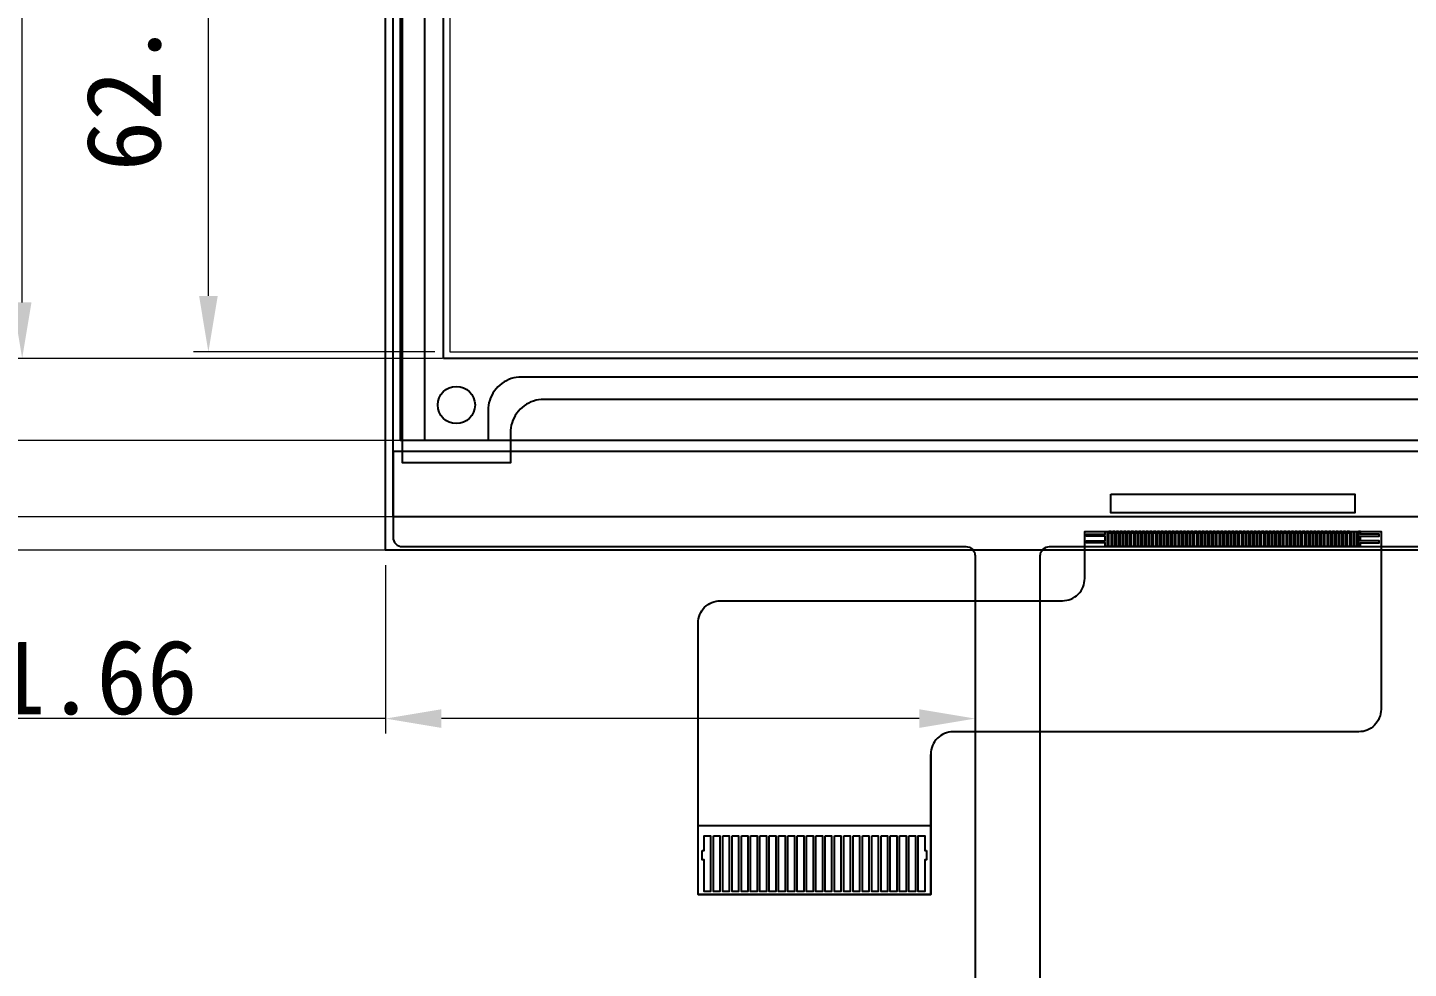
# Model space of a CAD drawing. Header units: millimetres. Extents: x 245 to 12024, y -5479 to 598.
# Drawn here: x 11555 to 11629.2, y -5323.9 to -5273.4 of the extents above; entities that cross this region are included whole.
import ezdxf

# ---------------------------------------------------------------- set-up
doc = ezdxf.new("R2010")
doc.units = ezdxf.units.MM
for name, color, linetype in [('COVERLENS', 2, 'Continuous'), ('DIM', 7, 'Continuous'), ('FPC', 5, 'Continuous'), ('LCD', 240, 'Continuous'), ('LGP', 4, 'Continuous'), ('SENSOR', 3, 'Continuous')]:
    doc.layers.add(name, color=color, linetype=linetype)
doc.styles.add('宋体', font='')
doc.styles.get('宋体').set_extended_font_data('SimSun')
doc.dimstyles.new('Sundenal$0', dxfattribs={"dimtxt": 6, "dimasz": 3, "dimexe": 0.8, "dimexo": 0.8, "dimgap": 0.2, "dimtad": 1, "dimzin": 1, "dimdsep": 46, "dimtxsty": '宋体', "dimcen": 2.5, "dimadec": 0, "dimazin": 0, "dimtfac": 1, "dimtofl": 0, "dimtmove": 0, "dimatfit": 3, "dimfxl": 0.8, "dimtolj": 1, "dimlwd": 13, "dimlwe": 13, "dimarcsym": 0})

# ---------------------------------------------------------------- blocks, each defined once
blk = doc.blocks.new('*D6')
at = {"layer": 'Defpoints', "color": 0, "transparency": 16777216}
for p in [(11534.838, -5224.886), (11575.45, -5224.886), (11576.339, -5299.686)]:
    blk.add_point(p, dxfattribs=at)
at = {"layer": 'DIM', "color": 0, "lineweight": 13, "transparency": 16777216}
for p, q in [((11574.65, -5224.886), (11534.038, -5224.886)), ((11534.838, -5296.686), (11534.838, -5227.886)), ((11575.539, -5299.686), (11534.038, -5299.686))]:
    blk.add_line(p, q, dxfattribs=at)
at = {"layer": 'DIM', "color": 0, "transparency": 16777216}
for points in [[(11534.338, -5227.886), (11535.338, -5227.886), (11534.838, -5224.886)], [(11534.338, -5296.686), (11535.338, -5296.686), (11534.838, -5299.686)]]:
    blk.add_solid(points, dxfattribs=at)
at = {"layer": 'DIM', "color": 0, "lineweight": 30, "transparency": 16777216, "insert": (11530.804, -5262.286), "char_height": 4, "attachment_point": 5, "rotation": 90, "style": '宋体'}
blk.add_mtext('\\A1;74.80±0.15(LGP)', dxfattribs=at)
blk = doc.blocks.new('*D7')
at = {"layer": 'Defpoints', "color": 0, "transparency": 16777216}
for p in [(11554.721, -5227.586), (11578.672, -5227.586), (11578.094, -5291.186)]:
    blk.add_point(p, dxfattribs=at)
at = {"layer": 'DIM', "color": 0, "lineweight": 13, "transparency": 16777216}
for p, q in [((11577.872, -5227.586), (11553.921, -5227.586)), ((11554.721, -5288.186), (11554.721, -5230.586)), ((11577.294, -5291.186), (11553.921, -5291.186))]:
    blk.add_line(p, q, dxfattribs=at)
at = {"layer": 'DIM', "color": 0, "transparency": 16777216}
for points in [[(11554.221, -5230.586), (11555.221, -5230.586), (11554.721, -5227.586)], [(11554.221, -5288.186), (11555.221, -5288.186), (11554.721, -5291.186)]]:
    blk.add_solid(points, dxfattribs=at)
at = {"layer": 'DIM', "color": 0, "lineweight": 30, "transparency": 16777216, "insert": (11550.688, -5259.386), "char_height": 4, "attachment_point": 5, "rotation": 90, "style": '宋体'}
blk.add_mtext('\\A1;63.60±0.15(EPD AA)', dxfattribs=at)
blk = doc.blocks.new('*D8')
at = {"layer": 'Defpoints', "color": 0, "transparency": 16777216}
for p in [(11564.721, -5227.936), (11577.689, -5227.936), (11577.689, -5290.836)]:
    blk.add_point(p, dxfattribs=at)
at = {"layer": 'DIM', "color": 0, "lineweight": 13, "transparency": 16777216}
for p, q in [((11576.889, -5227.936), (11563.921, -5227.936)), ((11564.721, -5287.836), (11564.721, -5230.936)), ((11576.889, -5290.836), (11563.921, -5290.836))]:
    blk.add_line(p, q, dxfattribs=at)
at = {"layer": 'DIM', "color": 0, "transparency": 16777216}
for points in [[(11564.221, -5230.936), (11565.221, -5230.936), (11564.721, -5227.936)], [(11564.221, -5287.836), (11565.221, -5287.836), (11564.721, -5290.836)]]:
    blk.add_solid(points, dxfattribs=at)
at = {"layer": 'DIM', "color": 0, "lineweight": 30, "transparency": 16777216, "insert": (11560.688, -5259.386), "char_height": 4, "attachment_point": 5, "rotation": 90, "style": '宋体'}
blk.add_mtext('\\A1;62.90±0.15(V.A)', dxfattribs=at)
blk = doc.blocks.new('*D9')
at = {"layer": 'Defpoints', "color": 0, "transparency": 16777216}
for p in [(11523.927, -5224.486), (11575.494, -5224.486), (11574.72, -5301.486)]:
    blk.add_point(p, dxfattribs=at)
at = {"layer": 'DIM', "color": 0, "lineweight": 13, "transparency": 16777216}
for p, q in [((11574.694, -5224.486), (11523.127, -5224.486)), ((11523.927, -5298.486), (11523.927, -5227.486)), ((11573.92, -5301.486), (11523.127, -5301.486))]:
    blk.add_line(p, q, dxfattribs=at)
at = {"layer": 'DIM', "color": 0, "transparency": 16777216}
for points in [[(11523.427, -5227.486), (11524.427, -5227.486), (11523.927, -5224.486)], [(11523.427, -5298.486), (11524.427, -5298.486), (11523.927, -5301.486)]]:
    blk.add_solid(points, dxfattribs=at)
at = {"layer": 'DIM', "color": 0, "lineweight": 30, "transparency": 16777216, "insert": (11519.894, -5262.986), "char_height": 4, "attachment_point": 5, "rotation": 90, "style": '宋体'}
blk.add_mtext('\\A1;77.00±0.15(EPD)', dxfattribs=at)
blk = doc.blocks.new('*D24')
at = {"layer": 'Defpoints', "color": 0, "transparency": 16777216}
for p in [(11545.748, -5225.286), (11578.166, -5225.286), (11576.339, -5295.586)]:
    blk.add_point(p, dxfattribs=at)
at = {"layer": 'DIM', "color": 0, "lineweight": 13, "transparency": 16777216}
for p, q in [((11577.366, -5225.286), (11544.948, -5225.286)), ((11545.748, -5292.586), (11545.748, -5228.286)), ((11575.539, -5295.586), (11544.948, -5295.586))]:
    blk.add_line(p, q, dxfattribs=at)
at = {"layer": 'DIM', "color": 0, "transparency": 16777216}
for points in [[(11545.248, -5228.286), (11546.248, -5228.286), (11545.748, -5225.286)], [(11545.248, -5292.586), (11546.248, -5292.586), (11545.748, -5295.586)]]:
    blk.add_solid(points, dxfattribs=at)
at = {"layer": 'DIM', "color": 0, "lineweight": 30, "transparency": 16777216, "insert": (11541.715, -5262.286), "char_height": 4, "attachment_point": 5, "rotation": 90, "style": '宋体'}
blk.add_mtext('\\A1;70.30±0.15(AG FILM)', dxfattribs=at)
blk = doc.blocks.new('*D32')
at = {"layer": 'Defpoints', "color": 0, "ltscale": 0.2, "transparency": 16777216}
for p in [(11523.127, -5301.486), (11620.296, -5301.486), (11607.646, -5334.958)]:
    blk.add_point(p, dxfattribs=at)
at = {"layer": 'DIM', "color": 0, "lineweight": 13, "ltscale": 0.2, "transparency": 16777216}
for p, q in [((11619.496, -5301.486), (11522.327, -5301.486)), ((11523.127, -5331.958), (11523.127, -5304.486)), ((11606.846, -5334.958), (11522.327, -5334.958))]:
    blk.add_line(p, q, dxfattribs=at)
at = {"layer": 'DIM', "color": 0, "ltscale": 0.2, "transparency": 16777216}
for points in [[(11522.627, -5304.486), (11523.627, -5304.486), (11523.127, -5301.486)], [(11522.627, -5331.958), (11523.627, -5331.958), (11523.127, -5334.958)]]:
    blk.add_solid(points, dxfattribs=at)
at = {"layer": 'DIM', "color": 0, "ltscale": 0.2, "transparency": 16777216, "insert": (11520.927, -5318.222), "char_height": 4, "attachment_point": 5, "rotation": 90, "style": '宋体'}
blk.add_mtext('\\A1;33.47', dxfattribs=at)
blk = doc.blocks.new('*D33')
at = {"layer": 'Defpoints', "color": 0, "ltscale": 0.2, "transparency": 16777216}
for p in [(11574.239, -5301.486), (11605.896, -5307.879), (11574.239, -5310.519)]:
    blk.add_point(p, dxfattribs=at)
at = {"layer": 'DIM', "color": 0, "lineweight": 13, "ltscale": 0.2, "transparency": 16777216}
for p, q in [((11574.239, -5302.286), (11574.239, -5311.319)), ((11605.896, -5308.679), (11605.896, -5311.319)), ((11574.239, -5310.519), (11550.339, -5310.519)), ((11602.896, -5310.519), (11577.239, -5310.519))]:
    blk.add_line(p, q, dxfattribs=at)
at = {"layer": 'DIM', "color": 0, "ltscale": 0.2, "transparency": 16777216}
for points in [[(11577.239, -5310.019), (11577.239, -5311.019), (11574.239, -5310.519)], [(11602.896, -5310.019), (11602.896, -5311.019), (11605.896, -5310.519)]]:
    blk.add_solid(points, dxfattribs=at)
at = {"layer": 'DIM', "color": 0, "ltscale": 0.2, "transparency": 16777216, "insert": (11557.339, -5308.319), "char_height": 4, "attachment_point": 5, "style": '宋体'}
blk.add_mtext('\\A1;31.66', dxfattribs=at)

msp = doc.modelspace()

# ---------------------------------------------------------------- linework, layer by layer
at = {"layer": 'COVERLENS', "color": 2, "linetype": 'Continuous', "lineweight": 0}
msp.add_lwpolyline([(11577.6892, -5290.8363), (11661.7892, -5290.8363), (11661.7892, -5227.9363), (11577.6892, -5227.9363)], close=True, dxfattribs=at)
at = {"layer": 'FPC', "ltscale": 0.2}
msp.add_lwpolyline([(11574.6392, -5296.1863), (11574.6392, -5300.7863, 0.4142136), (11575.1392, -5301.2863), (11605.3957, -5301.2863, -0.4142136), (11605.8957, -5301.7863), (11605.8957, -5334.7577, 0.4142136), (11606.0957, -5334.9577), (11609.1957, -5334.9577, 0.4142136), (11609.3957, -5334.7577), (11609.3957, -5301.7863, -0.4142136), (11609.8957, -5301.2863), (11664.3392, -5301.2863, 0.4142136), (11664.8392, -5300.7863), (11664.8392, -5296.1863)], format="xyb", close=True, dxfattribs=at)
at = {"layer": 'FPC'}
msp.add_lwpolyline([(11603.2582, -5319.9577), (11603.5173, -5319.9577), (11591.0176, -5319.9577), (11591.0176, -5317.1456), (11591.0176, -5305.3939, -0.4142136), (11592.2176, -5304.1939), (11610.5842, -5304.1939, 0.4142136), (11611.7842, -5302.9939), (11611.7842, -5300.4863), (11611.8842, -5300.4863), (11627.6942, -5300.4863), (11627.6942, -5310.0266, -0.4142136), (11626.4942, -5311.2266), (11604.7173, -5311.2266, 0.4142136), (11603.5173, -5312.4266), (11603.5173, -5312.4543), (11603.5173, -5319.9577), (11603.5173, -5312.4543)], format="xyb", dxfattribs=at)
for points in [[(11612.8842, -5301.2863), (11612.8842, -5301.0863), (11611.8842, -5301.0863), (11611.8842, -5300.9763), (11612.8842, -5300.9763), (11612.8842, -5300.7363), (11611.8842, -5300.7363), (11611.8842, -5300.6263), (11612.8842, -5300.6263), (11612.8842, -5300.4863), (11612.9942, -5300.4863), (11612.9942, -5301.2863), (11612.8842, -5301.2863)], [(11613.0842, -5300.4863), (11613.1942, -5300.4863), (11613.1942, -5300.5138), (11613.1942, -5300.5438), (11613.1942, -5300.5738), (11613.1942, -5301.2863), (11613.0842, -5301.2863), (11613.0842, -5301.2863)], [(11613.2842, -5300.4863), (11613.3942, -5300.4863), (11613.3942, -5300.5138), (11613.3942, -5300.5438), (11613.3942, -5300.5738), (11613.3942, -5301.2863), (11613.2842, -5301.2863), (11613.2842, -5301.2863)], [(11613.4842, -5300.4863), (11613.5942, -5300.4863), (11613.5942, -5300.5138), (11613.5942, -5300.5438), (11613.5942, -5300.5738), (11613.5942, -5301.2863), (11613.4842, -5301.2863), (11613.4842, -5301.2863)], [(11613.6842, -5300.4863), (11613.7942, -5300.4863), (11613.7942, -5300.5138), (11613.7942, -5300.5438), (11613.7942, -5300.5738), (11613.7942, -5301.2863), (11613.6842, -5301.2863), (11613.6842, -5301.2863)], [(11613.8842, -5300.4863), (11613.9942, -5300.4863), (11613.9942, -5300.5138), (11613.9942, -5300.5438), (11613.9942, -5300.5738), (11613.9942, -5301.2863), (11613.8842, -5301.2863), (11613.8842, -5301.2863)], [(11613.8842, -5300.6013), (11613.8842, -5300.6013), (11613.8842, -5300.4863), (11613.9942, -5300.4863), (11613.9942, -5300.6013), (11613.9942, -5300.4863), (11613.8842, -5300.4863), (11613.8842, -5300.6013)], [(11613.8842, -5300.4863), (11613.9942, -5300.4863), (11613.9942, -5300.5138), (11613.9942, -5300.5438), (11613.9942, -5300.5738), (11613.9942, -5301.2863), (11613.8842, -5301.2863), (11613.8842, -5301.2863)], [(11614.0842, -5300.4863), (11614.1942, -5300.4863), (11614.1942, -5300.5138), (11614.1942, -5300.5438), (11614.1942, -5300.5738), (11614.1942, -5301.2863), (11614.0842, -5301.2863), (11614.0842, -5301.2863)], [(11614.0842, -5300.6013), (11614.0842, -5300.6013), (11614.0842, -5300.4863), (11614.1942, -5300.4863), (11614.1942, -5300.6013), (11614.1942, -5300.4863), (11614.0842, -5300.4863), (11614.0842, -5300.6013)], [(11614.0842, -5300.4863), (11614.1942, -5300.4863), (11614.1942, -5300.5138), (11614.1942, -5300.5438), (11614.1942, -5300.5738), (11614.1942, -5301.2863), (11614.0842, -5301.2863), (11614.0842, -5301.2863)], [(11614.2842, -5300.4863), (11614.3942, -5300.4863), (11614.3942, -5300.5138), (11614.3942, -5300.5438), (11614.3942, -5300.5738), (11614.3942, -5301.2863), (11614.2842, -5301.2863), (11614.2842, -5301.2863)], [(11614.4842, -5300.4863), (11614.5942, -5300.4863), (11614.5942, -5300.5138), (11614.5942, -5300.5438), (11614.5942, -5300.5738), (11614.5942, -5301.2863), (11614.4842, -5301.2863), (11614.4842, -5301.2863)], [(11614.6842, -5300.4863), (11614.7942, -5300.4863), (11614.7942, -5300.5138), (11614.7942, -5300.5438), (11614.7942, -5300.5738), (11614.7942, -5301.2863), (11614.6842, -5301.2863), (11614.6842, -5301.2863)], [(11614.8842, -5300.4863), (11614.9942, -5300.4863), (11614.9942, -5300.5138), (11614.9942, -5300.5438), (11614.9942, -5300.5738), (11614.9942, -5301.2863), (11614.8842, -5301.2863), (11614.8842, -5301.2863)], [(11614.8842, -5300.6013), (11614.8842, -5300.6013), (11614.8842, -5300.4863), (11614.9942, -5300.4863), (11614.9942, -5300.6013), (11614.9942, -5300.4863), (11614.8842, -5300.4863), (11614.8842, -5300.6013)], [(11614.8842, -5300.4863), (11614.9942, -5300.4863), (11614.9942, -5300.5138), (11614.9942, -5300.5438), (11614.9942, -5300.5738), (11614.9942, -5301.2863), (11614.8842, -5301.2863), (11614.8842, -5301.2863)], [(11615.0842, -5300.4863), (11615.1942, -5300.4863), (11615.1942, -5300.5138), (11615.1942, -5300.5438), (11615.1942, -5300.5738), (11615.1942, -5301.2863), (11615.0842, -5301.2863), (11615.0842, -5301.2863)], [(11615.2842, -5300.4863), (11615.3942, -5300.4863), (11615.3942, -5300.5138), (11615.3942, -5300.5438), (11615.3942, -5300.5738), (11615.3942, -5301.2863), (11615.2842, -5301.2863), (11615.2842, -5301.2863)], [(11615.4842, -5300.4863), (11615.5942, -5300.4863), (11615.5942, -5300.5138), (11615.5942, -5300.5438), (11615.5942, -5300.5738), (11615.5942, -5301.2863), (11615.4842, -5301.2863), (11615.4842, -5301.2863)], [(11615.6842, -5300.4863), (11615.7942, -5300.4863), (11615.7942, -5300.5138), (11615.7942, -5300.5438), (11615.7942, -5300.5738), (11615.7942, -5301.2863), (11615.6842, -5301.2863), (11615.6842, -5301.2863)], [(11615.6842, -5300.6013), (11615.6842, -5300.6013), (11615.6842, -5300.4863), (11615.7942, -5300.4863), (11615.7942, -5300.6013), (11615.7942, -5300.4863), (11615.6842, -5300.4863), (11615.6842, -5300.6013)], [(11615.6842, -5300.4863), (11615.7942, -5300.4863), (11615.7942, -5300.5138), (11615.7942, -5300.5438), (11615.7942, -5300.5738), (11615.7942, -5301.2863), (11615.6842, -5301.2863), (11615.6842, -5301.2863)], [(11615.8842, -5300.4863), (11615.9942, -5300.4863), (11615.9942, -5300.5138), (11615.9942, -5300.5438), (11615.9942, -5300.5738), (11615.9942, -5301.2863), (11615.8842, -5301.2863), (11615.8842, -5301.2863)], [(11615.8842, -5300.6013), (11615.8842, -5300.6013), (11615.8842, -5300.4863), (11615.9942, -5300.4863), (11615.9942, -5300.6013), (11615.9942, -5300.4863), (11615.8842, -5300.4863), (11615.8842, -5300.6013)], [(11615.8842, -5300.4863), (11615.9942, -5300.4863), (11615.9942, -5300.5138), (11615.9942, -5300.5438), (11615.9942, -5300.5738), (11615.9942, -5301.2863), (11615.8842, -5301.2863), (11615.8842, -5301.2863)], [(11616.0842, -5300.4863), (11616.1942, -5300.4863), (11616.1942, -5300.5138), (11616.1942, -5300.5438), (11616.1942, -5300.5738), (11616.1942, -5301.2863), (11616.0842, -5301.2863), (11616.0842, -5301.2863)], [(11616.2842, -5300.4863), (11616.3942, -5300.4863), (11616.3942, -5300.5138), (11616.3942, -5300.5438), (11616.3942, -5300.5738), (11616.3942, -5301.2863), (11616.2842, -5301.2863), (11616.2842, -5301.2863)], [(11616.4842, -5300.4863), (11616.5942, -5300.4863), (11616.5942, -5300.5138), (11616.5942, -5300.5438), (11616.5942, -5300.5738), (11616.5942, -5301.2863), (11616.4842, -5301.2863), (11616.4842, -5301.2863)], [(11616.6842, -5300.4863), (11616.7942, -5300.4863), (11616.7942, -5300.5138), (11616.7942, -5300.5438), (11616.7942, -5300.5738), (11616.7942, -5301.2863), (11616.6842, -5301.2863), (11616.6842, -5301.2863)], [(11616.6842, -5300.6013), (11616.6842, -5300.6013), (11616.6842, -5300.4863), (11616.7942, -5300.4863), (11616.7942, -5300.6013), (11616.7942, -5300.4863), (11616.6842, -5300.4863), (11616.6842, -5300.6013)], [(11616.6842, -5300.4863), (11616.7942, -5300.4863), (11616.7942, -5300.5138), (11616.7942, -5300.5438), (11616.7942, -5300.5738), (11616.7942, -5301.2863), (11616.6842, -5301.2863), (11616.6842, -5301.2863)], [(11616.8842, -5300.4863), (11616.9942, -5300.4863), (11616.9942, -5300.5138), (11616.9942, -5300.5438), (11616.9942, -5300.5738), (11616.9942, -5301.2863), (11616.8842, -5301.2863), (11616.8842, -5301.2863)], [(11617.0842, -5300.4863), (11617.1942, -5300.4863), (11617.1942, -5300.5138), (11617.1942, -5300.5438), (11617.1942, -5300.5738), (11617.1942, -5301.2863), (11617.0842, -5301.2863), (11617.0842, -5301.2863)], [(11617.2842, -5300.4863), (11617.3942, -5300.4863), (11617.3942, -5300.5138), (11617.3942, -5300.5438), (11617.3942, -5300.5738), (11617.3942, -5301.2863), (11617.2842, -5301.2863), (11617.2842, -5301.2863)], [(11617.4842, -5300.4863), (11617.5942, -5300.4863), (11617.5942, -5300.5138), (11617.5942, -5300.5438), (11617.5942, -5300.5738), (11617.5942, -5301.2863), (11617.4842, -5301.2863), (11617.4842, -5301.2863)], [(11617.4842, -5300.6013), (11617.4842, -5300.6013), (11617.4842, -5300.4863), (11617.5942, -5300.4863), (11617.5942, -5300.6013), (11617.5942, -5300.4863), (11617.4842, -5300.4863), (11617.4842, -5300.6013)], [(11617.4842, -5300.4863), (11617.5942, -5300.4863), (11617.5942, -5300.5138), (11617.5942, -5300.5438), (11617.5942, -5300.5738), (11617.5942, -5301.2863), (11617.4842, -5301.2863), (11617.4842, -5301.2863)], [(11617.6842, -5300.4863), (11617.7942, -5300.4863), (11617.7942, -5300.5138), (11617.7942, -5300.5438), (11617.7942, -5300.5738), (11617.7942, -5301.2863), (11617.6842, -5301.2863), (11617.6842, -5301.2863)], [(11617.6842, -5300.6013), (11617.6842, -5300.6013), (11617.6842, -5300.4863), (11617.7942, -5300.4863), (11617.7942, -5300.6013), (11617.7942, -5300.4863), (11617.6842, -5300.4863), (11617.6842, -5300.6013)], [(11617.6842, -5300.4863), (11617.7942, -5300.4863), (11617.7942, -5300.5138), (11617.7942, -5300.5438), (11617.7942, -5300.5738), (11617.7942, -5301.2863), (11617.6842, -5301.2863), (11617.6842, -5301.2863)], [(11617.8842, -5300.4863), (11617.9942, -5300.4863), (11617.9942, -5300.5138), (11617.9942, -5300.5438), (11617.9942, -5300.5738), (11617.9942, -5301.2863), (11617.8842, -5301.2863), (11617.8842, -5301.2863)], [(11618.0842, -5300.4863), (11618.1942, -5300.4863), (11618.1942, -5300.5138), (11618.1942, -5300.5438), (11618.1942, -5300.5738), (11618.1942, -5301.2863), (11618.0842, -5301.2863), (11618.0842, -5301.2863)], [(11618.2842, -5300.4863), (11618.3942, -5300.4863), (11618.3942, -5300.5138), (11618.3942, -5300.5438), (11618.3942, -5300.5738), (11618.3942, -5301.2863), (11618.2842, -5301.2863), (11618.2842, -5301.2863)], [(11618.4842, -5300.4863), (11618.5942, -5300.4863), (11618.5942, -5300.5138), (11618.5942, -5300.5438), (11618.5942, -5300.5738), (11618.5942, -5301.2863), (11618.4842, -5301.2863), (11618.4842, -5301.2863)], [(11618.4842, -5300.6013), (11618.4842, -5300.6013), (11618.4842, -5300.4863), (11618.5942, -5300.4863), (11618.5942, -5300.6013), (11618.5942, -5300.4863), (11618.4842, -5300.4863), (11618.4842, -5300.6013)], [(11618.4842, -5300.4863), (11618.5942, -5300.4863), (11618.5942, -5300.5138), (11618.5942, -5300.5438), (11618.5942, -5300.5738), (11618.5942, -5301.2863), (11618.4842, -5301.2863), (11618.4842, -5301.2863)], [(11618.6842, -5300.4863), (11618.7942, -5300.4863), (11618.7942, -5300.5138), (11618.7942, -5300.5438), (11618.7942, -5300.5738), (11618.7942, -5301.2863), (11618.6842, -5301.2863), (11618.6842, -5301.2863)], [(11618.8842, -5300.4863), (11618.9942, -5300.4863), (11618.9942, -5300.5138), (11618.9942, -5300.5438), (11618.9942, -5300.5738), (11618.9942, -5301.2863), (11618.8842, -5301.2863), (11618.8842, -5301.2863)], [(11619.0842, -5300.4863), (11619.1942, -5300.4863), (11619.1942, -5300.5138), (11619.1942, -5300.5438), (11619.1942, -5300.5738), (11619.1942, -5301.2863), (11619.0842, -5301.2863), (11619.0842, -5301.2863)], [(11619.2842, -5300.4863), (11619.3942, -5300.4863), (11619.3942, -5300.5138), (11619.3942, -5300.5438), (11619.3942, -5300.5738), (11619.3942, -5301.2863), (11619.2842, -5301.2863), (11619.2842, -5301.2863)], [(11619.2842, -5300.6013), (11619.2842, -5300.6013), (11619.2842, -5300.4863), (11619.3942, -5300.4863), (11619.3942, -5300.6013), (11619.3942, -5300.4863), (11619.2842, -5300.4863), (11619.2842, -5300.6013)], [(11619.2842, -5300.4863), (11619.3942, -5300.4863), (11619.3942, -5300.5138), (11619.3942, -5300.5438), (11619.3942, -5300.5738), (11619.3942, -5301.2863), (11619.2842, -5301.2863), (11619.2842, -5301.2863)], [(11619.4842, -5300.4863), (11619.5942, -5300.4863), (11619.5942, -5300.5138), (11619.5942, -5300.5438), (11619.5942, -5300.5738), (11619.5942, -5301.2863), (11619.4842, -5301.2863), (11619.4842, -5301.2863)], [(11619.4842, -5300.6013), (11619.4842, -5300.6013), (11619.4842, -5300.4863), (11619.5942, -5300.4863), (11619.5942, -5300.6013), (11619.5942, -5300.4863), (11619.4842, -5300.4863), (11619.4842, -5300.6013)], [(11619.4842, -5300.4863), (11619.5942, -5300.4863), (11619.5942, -5300.5138), (11619.5942, -5300.5438), (11619.5942, -5300.5738), (11619.5942, -5301.2863), (11619.4842, -5301.2863), (11619.4842, -5301.2863)], [(11619.6842, -5300.4863), (11619.7942, -5300.4863), (11619.7942, -5300.5138), (11619.7942, -5300.5438), (11619.7942, -5300.5738), (11619.7942, -5301.2863), (11619.6842, -5301.2863), (11619.6842, -5301.2863)], [(11619.8842, -5300.4863), (11619.9942, -5300.4863), (11619.9942, -5300.5138), (11619.9942, -5300.5438), (11619.9942, -5300.5738), (11619.9942, -5301.2863), (11619.8842, -5301.2863), (11619.8842, -5301.2863)], [(11620.0842, -5300.4863), (11620.1942, -5300.4863), (11620.1942, -5300.5138), (11620.1942, -5300.5438), (11620.1942, -5300.5738), (11620.1942, -5301.2863), (11620.0842, -5301.2863), (11620.0842, -5301.2863)], [(11620.2842, -5300.4863), (11620.3942, -5300.4863), (11620.3942, -5300.5138), (11620.3942, -5300.5438), (11620.3942, -5300.5738), (11620.3942, -5301.2863), (11620.2842, -5301.2863), (11620.2842, -5301.2863)], [(11620.2842, -5300.6013), (11620.2842, -5300.6013), (11620.2842, -5300.4863), (11620.3942, -5300.4863), (11620.3942, -5300.6013), (11620.3942, -5300.4863), (11620.2842, -5300.4863), (11620.2842, -5300.6013)], [(11620.2842, -5300.4863), (11620.3942, -5300.4863), (11620.3942, -5300.5138), (11620.3942, -5300.5438), (11620.3942, -5300.5738), (11620.3942, -5301.2863), (11620.2842, -5301.2863), (11620.2842, -5301.2863)], [(11620.4842, -5300.4863), (11620.5942, -5300.4863), (11620.5942, -5300.5138), (11620.5942, -5300.5438), (11620.5942, -5300.5738), (11620.5942, -5301.2863), (11620.4842, -5301.2863), (11620.4842, -5301.2863)], [(11620.6842, -5300.4863), (11620.7942, -5300.4863), (11620.7942, -5300.5138), (11620.7942, -5300.5438), (11620.7942, -5300.5738), (11620.7942, -5301.2863), (11620.6842, -5301.2863), (11620.6842, -5301.2863)], [(11620.6842, -5300.6013), (11620.6842, -5300.6013), (11620.6842, -5300.4863), (11620.7942, -5300.4863), (11620.7942, -5300.6013), (11620.7942, -5300.4863), (11620.6842, -5300.4863), (11620.6842, -5300.6013)], [(11620.6842, -5300.4863), (11620.7942, -5300.4863), (11620.7942, -5300.5138), (11620.7942, -5300.5438), (11620.7942, -5300.5738), (11620.7942, -5301.2863), (11620.6842, -5301.2863), (11620.6842, -5301.2863)], [(11620.8842, -5300.4863), (11620.9942, -5300.4863), (11620.9942, -5300.5138), (11620.9942, -5300.5438), (11620.9942, -5300.5738), (11620.9942, -5301.2863), (11620.8842, -5301.2863), (11620.8842, -5301.2863)], [(11621.0842, -5300.4863), (11621.1942, -5300.4863), (11621.1942, -5300.5138), (11621.1942, -5300.5438), (11621.1942, -5300.5738), (11621.1942, -5301.2863), (11621.0842, -5301.2863), (11621.0842, -5301.2863)], [(11621.0842, -5300.6013), (11621.0842, -5300.6013), (11621.0842, -5300.4863), (11621.1942, -5300.4863), (11621.1942, -5300.6013), (11621.1942, -5300.4863), (11621.0842, -5300.4863), (11621.0842, -5300.6013)], [(11621.0842, -5300.4863), (11621.1942, -5300.4863), (11621.1942, -5300.5138), (11621.1942, -5300.5438), (11621.1942, -5300.5738), (11621.1942, -5301.2863), (11621.0842, -5301.2863), (11621.0842, -5301.2863)], [(11621.2842, -5300.4863), (11621.3942, -5300.4863), (11621.3942, -5300.5138), (11621.3942, -5300.5438), (11621.3942, -5300.5738), (11621.3942, -5301.2863), (11621.2842, -5301.2863), (11621.2842, -5301.2863)], [(11621.2842, -5300.6013), (11621.2842, -5300.6013), (11621.2842, -5300.4863), (11621.3942, -5300.4863), (11621.3942, -5300.6013), (11621.3942, -5300.4863), (11621.2842, -5300.4863), (11621.2842, -5300.6013)], [(11621.2842, -5300.4863), (11621.3942, -5300.4863), (11621.3942, -5300.5138), (11621.3942, -5300.5438), (11621.3942, -5300.5738), (11621.3942, -5301.2863), (11621.2842, -5301.2863), (11621.2842, -5301.2863)], [(11621.4842, -5300.4863), (11621.5942, -5300.4863), (11621.5942, -5300.5138), (11621.5942, -5300.5438), (11621.5942, -5300.5738), (11621.5942, -5301.2863), (11621.4842, -5301.2863), (11621.4842, -5301.2863)], [(11621.6842, -5300.4863), (11621.7942, -5300.4863), (11621.7942, -5300.5138), (11621.7942, -5300.5438), (11621.7942, -5300.5738), (11621.7942, -5301.2863), (11621.6842, -5301.2863), (11621.6842, -5301.2863)], [(11621.8842, -5300.4863), (11621.9942, -5300.4863), (11621.9942, -5300.5138), (11621.9942, -5300.5438), (11621.9942, -5300.5738), (11621.9942, -5301.2863), (11621.8842, -5301.2863), (11621.8842, -5301.2863)], [(11622.0842, -5300.4863), (11622.1942, -5300.4863), (11622.1942, -5300.5138), (11622.1942, -5300.5438), (11622.1942, -5300.5738), (11622.1942, -5301.2863), (11622.0842, -5301.2863), (11622.0842, -5301.2863)], [(11622.0842, -5300.4863), (11622.1942, -5300.4863), (11622.1942, -5300.5138), (11622.1942, -5300.5438), (11622.1942, -5300.5738), (11622.1942, -5301.2863), (11622.0842, -5301.2863), (11622.0842, -5301.2863)], [(11622.0842, -5300.6013), (11622.0842, -5300.6013), (11622.0842, -5300.4863), (11622.1942, -5300.4863), (11622.1942, -5300.6013), (11622.1942, -5300.4863), (11622.0842, -5300.4863), (11622.0842, -5300.6013)], [(11622.0842, -5300.4863), (11622.1942, -5300.4863), (11622.1942, -5300.5138), (11622.1942, -5300.5438), (11622.1942, -5300.5738), (11622.1942, -5301.2863), (11622.0842, -5301.2863), (11622.0842, -5301.2863)], [(11622.2842, -5300.4863), (11622.3942, -5300.4863), (11622.3942, -5300.5138), (11622.3942, -5300.5438), (11622.3942, -5300.5738), (11622.3942, -5301.2863), (11622.2842, -5301.2863), (11622.2842, -5301.2863)], [(11622.2842, -5300.6013), (11622.2842, -5300.6013), (11622.2842, -5300.4863), (11622.3942, -5300.4863), (11622.3942, -5300.6013), (11622.3942, -5300.4863), (11622.2842, -5300.4863), (11622.2842, -5300.6013)], [(11622.2842, -5300.4863), (11622.3942, -5300.4863), (11622.3942, -5300.5138), (11622.3942, -5300.5438), (11622.3942, -5300.5738), (11622.3942, -5301.2863), (11622.2842, -5301.2863), (11622.2842, -5301.2863)], [(11622.4842, -5300.4863), (11622.5942, -5300.4863), (11622.5942, -5300.5138), (11622.5942, -5300.5438), (11622.5942, -5300.5738), (11622.5942, -5301.2863), (11622.4842, -5301.2863), (11622.4842, -5301.2863)], [(11622.4842, -5300.6013), (11622.4842, -5300.6013), (11622.4842, -5300.4863), (11622.5942, -5300.4863), (11622.5942, -5300.6013), (11622.5942, -5300.4863), (11622.4842, -5300.4863), (11622.4842, -5300.6013)], [(11622.4842, -5300.4863), (11622.5942, -5300.4863), (11622.5942, -5300.5138), (11622.5942, -5300.5438), (11622.5942, -5300.5738), (11622.5942, -5301.2863), (11622.4842, -5301.2863), (11622.4842, -5301.2863)], [(11622.6842, -5300.4863), (11622.7942, -5300.4863), (11622.7942, -5300.5138), (11622.7942, -5300.5438), (11622.7942, -5300.5738), (11622.7942, -5301.2863), (11622.6842, -5301.2863), (11622.6842, -5301.2863)], [(11622.6842, -5300.6013), (11622.6842, -5300.6013), (11622.6842, -5300.4863), (11622.7942, -5300.4863), (11622.7942, -5300.6013), (11622.7942, -5300.4863), (11622.6842, -5300.4863), (11622.6842, -5300.6013)], [(11622.6842, -5300.4863), (11622.7942, -5300.4863), (11622.7942, -5300.5138), (11622.7942, -5300.5438), (11622.7942, -5300.5738), (11622.7942, -5301.2863), (11622.6842, -5301.2863), (11622.6842, -5301.2863)], [(11622.8842, -5300.4863), (11622.9942, -5300.4863), (11622.9942, -5300.5138), (11622.9942, -5300.5438), (11622.9942, -5300.5738), (11622.9942, -5301.2863), (11622.8842, -5301.2863), (11622.8842, -5301.2863)], [(11622.8842, -5300.6013), (11622.8842, -5300.6013), (11622.8842, -5300.4863), (11622.9942, -5300.4863), (11622.9942, -5300.6013), (11622.9942, -5300.4863), (11622.8842, -5300.4863), (11622.8842, -5300.6013)], [(11622.8842, -5300.4863), (11622.9942, -5300.4863), (11622.9942, -5300.5138), (11622.9942, -5300.5438), (11622.9942, -5300.5738), (11622.9942, -5301.2863), (11622.8842, -5301.2863), (11622.8842, -5301.2863)], [(11623.0842, -5300.4863), (11623.1942, -5300.4863), (11623.1942, -5300.5138), (11623.1942, -5300.5438), (11623.1942, -5300.5738), (11623.1942, -5301.2863), (11623.0842, -5301.2863), (11623.0842, -5301.2863)], [(11623.0842, -5300.4863), (11623.1942, -5300.4863), (11623.1942, -5300.5138), (11623.1942, -5300.5438), (11623.1942, -5300.5738), (11623.1942, -5301.2863), (11623.0842, -5301.2863), (11623.0842, -5301.2863)], [(11623.0842, -5300.6013), (11623.0842, -5300.6013), (11623.0842, -5300.4863), (11623.1942, -5300.4863), (11623.1942, -5300.6013), (11623.1942, -5300.4863), (11623.0842, -5300.4863), (11623.0842, -5300.6013)], [(11623.2842, -5300.4863), (11623.3942, -5300.4863), (11623.3942, -5300.5138), (11623.3942, -5300.5438), (11623.3942, -5300.5738), (11623.3942, -5301.2863), (11623.2842, -5301.2863), (11623.2842, -5301.2863)], [(11623.4842, -5300.4863), (11623.5942, -5300.4863), (11623.5942, -5300.5138), (11623.5942, -5300.5438), (11623.5942, -5300.5738), (11623.5942, -5301.2863), (11623.4842, -5301.2863), (11623.4842, -5301.2863)], [(11623.6842, -5300.4863), (11623.7942, -5300.4863), (11623.7942, -5300.5138), (11623.7942, -5300.5438), (11623.7942, -5300.5738), (11623.7942, -5301.2863), (11623.6842, -5301.2863), (11623.6842, -5301.2863)], [(11623.8842, -5300.4863), (11623.9942, -5300.4863), (11623.9942, -5300.5138), (11623.9942, -5300.5438), (11623.9942, -5300.5738), (11623.9942, -5301.2863), (11623.8842, -5301.2863), (11623.8842, -5301.2863)], [(11624.0842, -5300.4863), (11624.1942, -5300.4863), (11624.1942, -5300.5138), (11624.1942, -5300.5438), (11624.1942, -5300.5738), (11624.1942, -5301.2863), (11624.0842, -5301.2863), (11624.0842, -5301.2863)], [(11624.2842, -5300.4863), (11624.3942, -5300.4863), (11624.3942, -5300.5138), (11624.3942, -5300.5438), (11624.3942, -5300.5738), (11624.3942, -5301.2863), (11624.2842, -5301.2863), (11624.2842, -5301.2863)], [(11624.4842, -5300.4863), (11624.5942, -5300.4863), (11624.5942, -5300.5138), (11624.5942, -5300.5438), (11624.5942, -5300.5738), (11624.5942, -5301.2863), (11624.4842, -5301.2863), (11624.4842, -5301.2863)], [(11624.4842, -5300.6013), (11624.4842, -5300.6013), (11624.4842, -5300.4863), (11624.5942, -5300.4863), (11624.5942, -5300.6013), (11624.5942, -5300.4863), (11624.4842, -5300.4863), (11624.4842, -5300.6013)], [(11624.4842, -5300.4863), (11624.5942, -5300.4863), (11624.5942, -5300.5138), (11624.5942, -5300.5438), (11624.5942, -5300.5738), (11624.5942, -5301.2863), (11624.4842, -5301.2863), (11624.4842, -5301.2863)], [(11624.6842, -5300.4863), (11624.7942, -5300.4863), (11624.7942, -5300.5138), (11624.7942, -5300.5438), (11624.7942, -5300.5738), (11624.7942, -5301.2863), (11624.6842, -5301.2863), (11624.6842, -5301.2863)], [(11624.8842, -5300.4863), (11624.9942, -5300.4863), (11624.9942, -5300.5138), (11624.9942, -5300.5438), (11624.9942, -5300.5738), (11624.9942, -5301.2863), (11624.8842, -5301.2863), (11624.8842, -5301.2863)], [(11625.0842, -5300.4863), (11625.1942, -5300.4863), (11625.1942, -5300.5138), (11625.1942, -5300.5438), (11625.1942, -5300.5738), (11625.1942, -5301.2863), (11625.0842, -5301.2863), (11625.0842, -5301.2863)], [(11625.2842, -5300.4863), (11625.3942, -5300.4863), (11625.3942, -5300.5138), (11625.3942, -5300.5438), (11625.3942, -5300.5738), (11625.3942, -5301.2863), (11625.2842, -5301.2863), (11625.2842, -5301.2863)], [(11625.4842, -5300.4863), (11625.5942, -5300.4863), (11625.5942, -5300.5138), (11625.5942, -5300.5438), (11625.5942, -5300.5738), (11625.5942, -5301.2863), (11625.4842, -5301.2863), (11625.4842, -5301.2863)], [(11625.6842, -5300.4863), (11625.7942, -5300.4863), (11625.7942, -5300.5138), (11625.7942, -5300.5438), (11625.7942, -5300.5738), (11625.7942, -5301.2863), (11625.6842, -5301.2863), (11625.6842, -5301.2863)], [(11625.8842, -5300.4863), (11625.9942, -5300.4863), (11625.9942, -5300.5138), (11625.9942, -5300.5438), (11625.9942, -5300.5738), (11625.9942, -5301.2863), (11625.8842, -5301.2863), (11625.8842, -5301.2863)], [(11626.0842, -5300.4863), (11626.1942, -5300.4863), (11626.1942, -5300.5138), (11626.1942, -5300.5438), (11626.1942, -5300.5738), (11626.1942, -5301.2863), (11626.0842, -5301.2863), (11626.0842, -5301.2863)], [(11626.2842, -5300.4863), (11626.3942, -5300.4863), (11626.3942, -5300.5138), (11626.3942, -5300.5438), (11626.3942, -5300.5738), (11626.3942, -5301.2863), (11626.2842, -5301.2863), (11626.2842, -5301.2863)], [(11626.5942, -5301.2863), (11626.5942, -5301.0863), (11627.5942, -5301.0863), (11627.5942, -5300.9763), (11626.5942, -5300.9763), (11626.5942, -5300.7363), (11627.5942, -5300.7363), (11627.5942, -5300.6263), (11626.5942, -5300.6263), (11626.5942, -5300.4863), (11626.4842, -5300.4863), (11626.4842, -5301.2863), (11626.5942, -5301.2863)], [(11591.2424, -5317.6077), (11591.3424, -5317.6077), (11591.3424, -5316.8077), (11591.6924, -5316.8077), (11591.6924, -5319.8077), (11591.3424, -5319.8077), (11591.3424, -5318.1077), (11591.2424, -5318.1077)], [(11603.2924, -5317.6077), (11603.2924, -5318.1077), (11603.1924, -5318.1077), (11603.1924, -5319.8077), (11602.8424, -5319.8077), (11602.8424, -5316.8077), (11603.1924, -5316.8077), (11603.1924, -5317.6077)], [(11591.363, -5319.9577), (11591.363, -5319.9546)]]:
    msp.add_lwpolyline(points, close=True, dxfattribs=at)
for points in [[(11613.1942, -5300.6013), (11613.1942, -5300.4863), (11613.0842, -5300.4863), (11613.0842, -5300.6013), (11613.0842, -5300.6013)], [(11613.3942, -5300.6013), (11613.3942, -5300.4863), (11613.2842, -5300.4863), (11613.2842, -5300.6013), (11613.2842, -5300.6013)], [(11613.5942, -5300.6013), (11613.5942, -5300.4863), (11613.4842, -5300.4863), (11613.4842, -5300.6013), (11613.4842, -5300.6013)], [(11613.7942, -5300.6013), (11613.7942, -5300.4863), (11613.6842, -5300.4863), (11613.6842, -5300.6013), (11613.6842, -5300.6013)], [(11614.3942, -5300.6013), (11614.3942, -5300.4863), (11614.2842, -5300.4863), (11614.2842, -5300.6013), (11614.2842, -5300.6013)], [(11614.5942, -5300.6013), (11614.5942, -5300.4863), (11614.4842, -5300.4863), (11614.4842, -5300.6013), (11614.4842, -5300.6013)], [(11614.7942, -5300.6013), (11614.7942, -5300.4863), (11614.6842, -5300.4863), (11614.6842, -5300.6013), (11614.6842, -5300.6013)], [(11615.1942, -5300.6013), (11615.1942, -5300.4863), (11615.0842, -5300.4863), (11615.0842, -5300.6013), (11615.0842, -5300.6013)], [(11615.3942, -5300.6013), (11615.3942, -5300.4863), (11615.2842, -5300.4863), (11615.2842, -5300.6013), (11615.2842, -5300.6013)], [(11615.5942, -5300.6013), (11615.5942, -5300.4863), (11615.4842, -5300.4863), (11615.4842, -5300.6013), (11615.4842, -5300.6013)], [(11616.1942, -5300.6013), (11616.1942, -5300.4863), (11616.0842, -5300.4863), (11616.0842, -5300.6013), (11616.0842, -5300.6013)], [(11616.3942, -5300.6013), (11616.3942, -5300.4863), (11616.2842, -5300.4863), (11616.2842, -5300.6013), (11616.2842, -5300.6013)], [(11616.5942, -5300.6013), (11616.5942, -5300.4863), (11616.4842, -5300.4863), (11616.4842, -5300.6013), (11616.4842, -5300.6013)], [(11616.9942, -5300.6013), (11616.9942, -5300.4863), (11616.8842, -5300.4863), (11616.8842, -5300.6013), (11616.8842, -5300.6013)], [(11617.1942, -5300.6013), (11617.1942, -5300.4863), (11617.0842, -5300.4863), (11617.0842, -5300.6013), (11617.0842, -5300.6013)], [(11617.3942, -5300.6013), (11617.3942, -5300.4863), (11617.2842, -5300.4863), (11617.2842, -5300.6013), (11617.2842, -5300.6013)], [(11617.9942, -5300.6013), (11617.9942, -5300.4863), (11617.8842, -5300.4863), (11617.8842, -5300.6013), (11617.8842, -5300.6013)], [(11618.1942, -5300.6013), (11618.1942, -5300.4863), (11618.0842, -5300.4863), (11618.0842, -5300.6013), (11618.0842, -5300.6013)], [(11618.3942, -5300.6013), (11618.3942, -5300.4863), (11618.2842, -5300.4863), (11618.2842, -5300.6013), (11618.2842, -5300.6013)], [(11618.7942, -5300.6013), (11618.7942, -5300.4863), (11618.6842, -5300.4863), (11618.6842, -5300.6013), (11618.6842, -5300.6013)], [(11618.9942, -5300.6013), (11618.9942, -5300.4863), (11618.8842, -5300.4863), (11618.8842, -5300.6013), (11618.8842, -5300.6013)], [(11619.1942, -5300.6013), (11619.1942, -5300.4863), (11619.0842, -5300.4863), (11619.0842, -5300.6013), (11619.0842, -5300.6013)], [(11619.7942, -5300.6013), (11619.7942, -5300.4863), (11619.6842, -5300.4863), (11619.6842, -5300.6013), (11619.6842, -5300.6013)], [(11619.9942, -5300.6013), (11619.9942, -5300.4863), (11619.8842, -5300.4863), (11619.8842, -5300.6013), (11619.8842, -5300.6013)], [(11620.1942, -5300.6013), (11620.1942, -5300.4863), (11620.0842, -5300.4863), (11620.0842, -5300.6013), (11620.0842, -5300.6013)], [(11620.5942, -5300.6013), (11620.5942, -5300.4863), (11620.4842, -5300.4863), (11620.4842, -5300.6013), (11620.4842, -5300.6013)], [(11620.9942, -5300.6013), (11620.9942, -5300.4863), (11620.8842, -5300.4863), (11620.8842, -5300.6013), (11620.8842, -5300.6013)], [(11621.5942, -5300.6013), (11621.5942, -5300.4863), (11621.4842, -5300.4863), (11621.4842, -5300.6013), (11621.4842, -5300.6013)], [(11621.7942, -5300.6013), (11621.7942, -5300.4863), (11621.6842, -5300.4863), (11621.6842, -5300.6013), (11621.6842, -5300.6013)], [(11621.9942, -5300.6013), (11621.9942, -5300.4863), (11621.8842, -5300.4863), (11621.8842, -5300.6013), (11621.8842, -5300.6013)], [(11622.1942, -5300.6013), (11622.1942, -5300.4863), (11622.0842, -5300.4863), (11622.0842, -5300.6013), (11622.0842, -5300.6013)], [(11623.1942, -5300.6013), (11623.1942, -5300.4863), (11623.0842, -5300.4863), (11623.0842, -5300.6013), (11623.0842, -5300.6013)], [(11623.3942, -5300.6013), (11623.3942, -5300.4863), (11623.2842, -5300.4863), (11623.2842, -5300.6013), (11623.2842, -5300.6013)], [(11623.5942, -5300.6013), (11623.5942, -5300.4863), (11623.4842, -5300.4863), (11623.4842, -5300.6013), (11623.4842, -5300.6013)], [(11623.7942, -5300.6013), (11623.7942, -5300.4863), (11623.6842, -5300.4863), (11623.6842, -5300.6013), (11623.6842, -5300.6013)], [(11623.9942, -5300.6013), (11623.9942, -5300.4863), (11623.8842, -5300.4863), (11623.8842, -5300.6013), (11623.8842, -5300.6013)], [(11624.1942, -5300.6013), (11624.1942, -5300.4863), (11624.0842, -5300.4863), (11624.0842, -5300.6013), (11624.0842, -5300.6013)], [(11624.3942, -5300.6013), (11624.3942, -5300.4863), (11624.2842, -5300.4863), (11624.2842, -5300.6013), (11624.2842, -5300.6013)], [(11624.7942, -5300.6013), (11624.7942, -5300.4863), (11624.6842, -5300.4863), (11624.6842, -5300.6013), (11624.6842, -5300.6013)], [(11624.9942, -5300.6013), (11624.9942, -5300.4863), (11624.8842, -5300.4863), (11624.8842, -5300.6013), (11624.8842, -5300.6013)], [(11625.1942, -5300.6013), (11625.1942, -5300.4863), (11625.0842, -5300.4863), (11625.0842, -5300.6013), (11625.0842, -5300.6013)], [(11625.3942, -5300.6013), (11625.3942, -5300.4863), (11625.2842, -5300.4863), (11625.2842, -5300.6013), (11625.2842, -5300.6013)], [(11625.5942, -5300.6013), (11625.5942, -5300.4863), (11625.4842, -5300.4863), (11625.4842, -5300.6013), (11625.4842, -5300.6013)], [(11625.7942, -5300.6013), (11625.7942, -5300.4863), (11625.6842, -5300.4863), (11625.6842, -5300.6013), (11625.6842, -5300.6013)], [(11625.9942, -5300.6013), (11625.9942, -5300.4863), (11625.8842, -5300.4863), (11625.8842, -5300.6013), (11625.8842, -5300.6013)], [(11591.0176, -5316.2577), (11603.5173, -5316.2577)], [(11591.8424, -5316.8077), (11592.1924, -5316.8077), (11592.1924, -5319.8077), (11591.8424, -5319.8077), (11591.8424, -5316.8077)], [(11592.3424, -5316.8077), (11592.6924, -5316.8077), (11592.6924, -5319.8077), (11592.3424, -5319.8077), (11592.3424, -5316.8077)], [(11592.8424, -5316.8077), (11593.1924, -5316.8077), (11593.1924, -5319.8077), (11592.8424, -5319.8077), (11592.8424, -5316.8077)], [(11593.3424, -5316.8077), (11593.6924, -5316.8077), (11593.6924, -5319.8077), (11593.3424, -5319.8077), (11593.3424, -5316.8077)], [(11593.8424, -5316.8077), (11594.1924, -5316.8077), (11594.1924, -5319.8077), (11593.8424, -5319.8077), (11593.8424, -5316.8077)], [(11594.3424, -5316.8077), (11594.6924, -5316.8077), (11594.6924, -5319.8077), (11594.3424, -5319.8077), (11594.3424, -5316.8077)], [(11594.8424, -5316.8077), (11595.1924, -5316.8077), (11595.1924, -5319.8077), (11594.8424, -5319.8077), (11594.8424, -5316.8077)], [(11595.3424, -5316.8077), (11595.6924, -5316.8077), (11595.6924, -5319.8077), (11595.3424, -5319.8077), (11595.3424, -5316.8077)], [(11595.8424, -5316.8077), (11596.1924, -5316.8077), (11596.1924, -5319.8077), (11595.8424, -5319.8077), (11595.8424, -5316.8077)], [(11596.3424, -5316.8077), (11596.6924, -5316.8077), (11596.6924, -5319.8077), (11596.3424, -5319.8077), (11596.3424, -5316.8077)], [(11596.8424, -5316.8077), (11597.1924, -5316.8077), (11597.1924, -5319.8077), (11596.8424, -5319.8077), (11596.8424, -5316.8077)], [(11597.3424, -5316.8077), (11597.6924, -5316.8077), (11597.6924, -5319.8077), (11597.3424, -5319.8077), (11597.3424, -5316.8077)], [(11597.8424, -5316.8077), (11598.1924, -5316.8077), (11598.1924, -5319.8077), (11597.8424, -5319.8077), (11597.8424, -5316.8077)], [(11598.3424, -5316.8077), (11598.6924, -5316.8077), (11598.6924, -5319.8077), (11598.3424, -5319.8077), (11598.3424, -5316.8077)], [(11598.8424, -5316.8077), (11599.1924, -5316.8077), (11599.1924, -5319.8077), (11598.8424, -5319.8077), (11598.8424, -5316.8077)], [(11599.3424, -5316.8077), (11599.6924, -5316.8077), (11599.6924, -5319.8077), (11599.3424, -5319.8077), (11599.3424, -5316.8077)], [(11599.8424, -5316.8077), (11600.1924, -5316.8077), (11600.1924, -5319.8077), (11599.8424, -5319.8077), (11599.8424, -5316.8077)], [(11600.3424, -5316.8077), (11600.6924, -5316.8077), (11600.6924, -5319.8077), (11600.3424, -5319.8077), (11600.3424, -5316.8077)], [(11600.8424, -5316.8077), (11601.1924, -5316.8077), (11601.1924, -5319.8077), (11600.8424, -5319.8077), (11600.8424, -5316.8077)], [(11601.3424, -5316.8077), (11601.6924, -5316.8077), (11601.6924, -5319.8077), (11601.3424, -5319.8077), (11601.3424, -5316.8077)], [(11601.8424, -5316.8077), (11602.1924, -5316.8077), (11602.1924, -5319.8077), (11601.8424, -5319.8077), (11601.8424, -5316.8077)], [(11602.3424, -5316.8077), (11602.6924, -5316.8077), (11602.6924, -5319.8077), (11602.3424, -5319.8077), (11602.3424, -5316.8077)], [(11591.0176, -5319.9577), (11603.2582, -5319.9577)]]:
    msp.add_lwpolyline(points, dxfattribs=at)
at = {"layer": 'LCD', "linetype": 'Continuous'}
for points in [[(11574.2392, -5224.4863), (11665.2392, -5224.4863), (11665.2392, -5301.4863), (11574.2392, -5301.4863), (11574.2392, -5301.4863)], [(11577.3392, -5291.1863), (11577.3392, -5227.5863), (11662.1392, -5227.5863), (11662.1392, -5291.1863), (11577.3392, -5291.1863)], [(11613.1892, -5298.4763), (11626.2892, -5298.4763), (11626.2892, -5299.4763), (11613.1892, -5299.4763)]]:
    msp.add_lwpolyline(points, close=True, dxfattribs=at)
for points in [[(11578.078, -5296.7863), (11575.1392, -5296.7863), (11575.1392, -5225.3863), (11664.3392, -5225.3863), (11664.3392, -5296.7863), (11658.5392, -5296.7863)], [(11657.9392, -5292.1863), (11581.5392, -5292.1863), (11581.398, -5292.1919), (11581.2576, -5292.2085), (11581.119, -5292.2361), (11580.983, -5292.2744), (11580.8504, -5292.3234), (11580.722, -5292.3825), (11580.5987, -5292.4516), (11580.4812, -5292.5301), (11580.3702, -5292.6176), (11580.2664, -5292.7135), (11580.1705, -5292.8173), (11580.083, -5292.9283), (11580.0044, -5293.0458), (11579.9354, -5293.1692), (11579.8762, -5293.2975), (11579.8273, -5293.4301), (11579.7889, -5293.5661), (11579.7614, -5293.7048), (11579.7447, -5293.8451), (11579.7392, -5293.9863), (11579.7392, -5295.5863), (11576.3392, -5295.5863), (11576.3392, -5295.5863), (11576.3392, -5226.5863)], [(11656.7392, -5293.3863), (11618.1205, -5293.3863), (11582.7392, -5293.3863), (11582.598, -5293.3919), (11582.4576, -5293.4085), (11582.319, -5293.4361), (11582.183, -5293.4744), (11582.0504, -5293.5234), (11581.922, -5293.5825), (11581.7987, -5293.6516), (11581.6812, -5293.7301), (11581.5702, -5293.8176), (11581.4664, -5293.9135), (11581.3705, -5294.0173), (11581.283, -5294.1283), (11581.2044, -5294.2458), (11581.1354, -5294.3692), (11581.0762, -5294.4975), (11581.0273, -5294.6301), (11580.9889, -5294.7661), (11580.9614, -5294.9048), (11580.9447, -5295.0451), (11580.9392, -5295.1863), (11580.9392, -5296.7863), (11578.0004, -5296.7863)]]:
    msp.add_lwpolyline(points, dxfattribs=at)
msp.add_circle((11578.0392, -5293.6863), 1, dxfattribs=at)
at = {"layer": 'LGP', "linetype": 'Continuous'}
msp.add_lwpolyline([(11574.6392, -5224.8863), (11664.8392, -5224.8863), (11664.8392, -5299.6863), (11574.6392, -5299.6863)], close=True, dxfattribs=at)
at = {"layer": 'SENSOR', "color": 6, "linetype": 'Continuous'}
msp.add_lwpolyline([(11575.0392, -5225.2863), (11664.4392, -5225.2863), (11664.4392, -5294.0863), (11662.9392, -5295.5863), (11575.0392, -5295.5863)], close=True, dxfattribs=at)

# ---------------------------------------------------------------- dimensions: what is measured, and where the dimension line sits
at = {"layer": 'DIM', "lineweight": 30}
for base, p1, p2, text, picture, middle in [((11523.9274, -5224.4863), (11574.7201, -5301.4863), (11575.494, -5224.4863), '<>(EPD)', '*D9', (11523.9274, -5262.9863)), ((11534.8378, -5224.8863), (11576.3394, -5299.6863), (11575.4503, -5224.8863), '<>(LGP)', '*D6', (11534.8378, -5262.2863)), ((11545.7481, -5225.2863), (11576.3392, -5295.5863), (11578.1664, -5225.2863), '<>(AG FILM)', '*D24', (11545.7481, -5262.2863)), ((11554.7215, -5227.5863), (11578.0944, -5291.1863), (11578.672, -5227.5863), '<>(EPD AA)', '*D7', (11554.7215, -5259.3863)), ((11564.7215, -5227.9363), (11577.6892, -5290.8363), (11577.6892, -5227.9363), '<>(V.A)', '*D8', (11564.7215, -5259.3863))]:
    dim = msp.add_linear_dim(base=base, p1=p1, p2=p2, angle=90, text=text, dimstyle='Sundenal$0', override={"dimtxt": 4, "dimgap": 1.5, "dimtol": 1, "dimtp": 0.15, "dimtm": 0.15}, dxfattribs=at)
    dim.commit()
    dim.dimension.update_dxf_attribs({"geometry": picture, "text_midpoint": middle, "dimtype": 160})
at = {"layer": 'DIM', "ltscale": 0.2}
dim = msp.add_linear_dim(base=(11523.1274, -5301.4863), p1=(11607.6457, -5334.9577), p2=(11620.2957, -5301.4863), angle=90, dimstyle='Sundenal$0', override={"dimtxt": 4}, dxfattribs=at)
dim.commit()
dim.dimension.update_dxf_attribs({"geometry": '*D32', "text_midpoint": (11520.9274, -5318.222)})
dim = msp.add_linear_dim(base=(11574.2392, -5310.5188), p1=(11605.8957, -5307.8788), p2=(11574.2392, -5301.4863), dimstyle='Sundenal$0', override={"dimtxt": 4}, dxfattribs=at)
dim.commit()
dim.dimension.update_dxf_attribs({"geometry": '*D33', "text_midpoint": (11557.3389, -5310.5188), "dimtype": 160})

doc.saveas('drawing.dxf')
